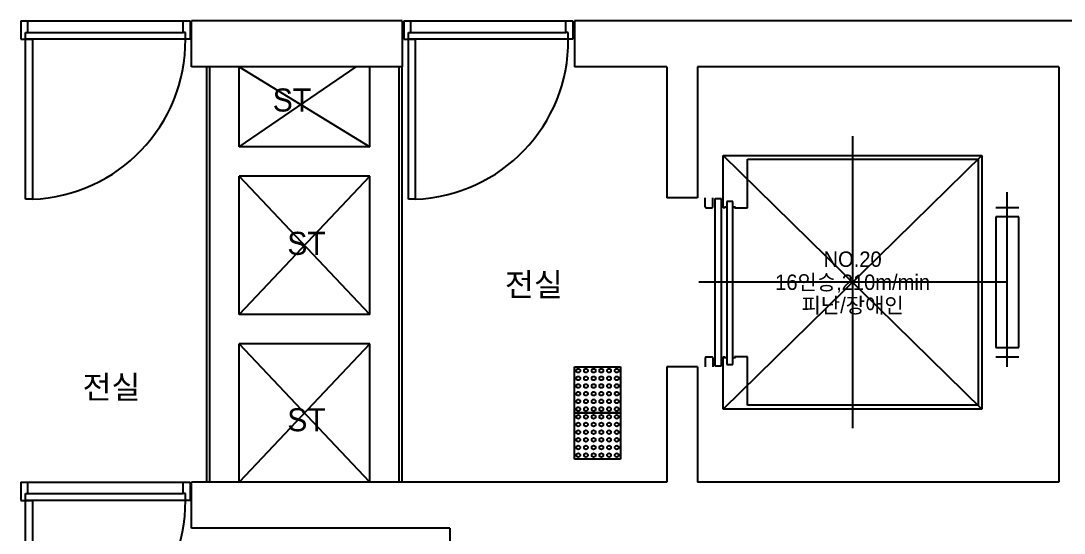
# Model space of a CAD drawing. Header units: millimetres. Extents: x 968909 to 1007504, y 395965 to 423289.
# Drawn here: x 975326 to 982111, y 405577 to 408909 of the extents above; entities that cross this region are included whole.
import ezdxf
from ezdxf.enums import TextEntityAlignment as Align

# ---------------------------------------------------------------- set-up
doc = ezdxf.new("R2010")
doc.units = ezdxf.units.MM
doc.header["$LTSCALE"] = 100
doc.layers.add('l4', color=4, linetype='Continuous')
doc.styles.add('돋음', font='Dotum.ttf')

msp = doc.modelspace()

# ---------------------------------------------------------------- linework, layer by layer
at = {"layer": 'l4'}
for p, q in [((975326.3, 408908.7, 0), (975326.3, 408788.7, 0)), ((975326.3, 408908.7, 0), (975371.3, 408908.7, 0)), ((975371.3, 408908.7, 0), (976381.3, 408908.7, 0)), ((975371.3, 408833.7, 0), (975371.3, 408908.7, 0)), ((976381.3, 408833.7, 0), (976381.3, 408908.7, 0)), ((976381.3, 408908.7, 0), (976426.3, 408908.7, 0)), ((976426.3, 408908.7, 0), (976426.3, 408788.7, 0)), ((976436.3, 408608.7, 54985.4), (976436.3, 408908.7, 54985.4)), ((977806.3, 408908.7, 54985.4), (976436.3, 408908.7, 54985.4)), ((977806.3, 408908.7, 54985.4), (977806.3, 408608.7, 54985.4)), ((977816.3, 408908.7, 0), (977816.3, 408788.7, 0)), ((977816.3, 408908.7, 0), (977861.3, 408908.7, 0)), ((977861.3, 408908.7, 0), (978871.3, 408908.7, 0)), ((977861.3, 408833.7, 0), (977861.3, 408908.7, 0)), ((978871.3, 408833.7, 0), (978871.3, 408908.7, 0)), ((978871.3, 408908.7, 0), (978916.3, 408908.7, 0)), ((978916.3, 408908.7, 0), (978916.3, 408788.7, 0)), ((982726.3, 408908.7, 54985.4), (978926.3, 408908.7, 54985.4)), ((978926.3, 408908.7, 54985.4), (978926.3, 408608.7, 54985.4)), ((975326.3, 408788.7, 0), (975356.3, 408788.7, 0)), ((975356.3, 408833.7, 0), (975371.3, 408833.7, 0)), ((975356.3, 408788.7, 0), (975356.3, 408833.7, 0)), ((976396.3, 408788.7, 0), (975356.3, 408788.7, 0)), ((975356.3, 408788.7, 0), (975401.3, 408788.7, 0)), ((975356.3, 407748.7, 0), (975356.3, 408788.7, 0)), ((975371.3, 408833.7, 0), (976381.3, 408833.7, 0)), ((975401.3, 408788.7, 0), (975401.3, 407748.7, 0)), ((976396.3, 408833.7, 0), (976381.3, 408833.7, 0)), ((976396.3, 408788.7, 0), (976396.3, 408833.7, 0)), ((976426.3, 408788.7, 0), (976396.3, 408788.7, 0)), ((977816.3, 408788.7, 0), (977846.3, 408788.7, 0)), ((977846.3, 408833.7, 0), (977861.3, 408833.7, 0)), ((977846.3, 408788.7, 0), (977846.3, 408833.7, 0)), ((978886.3, 408788.7, 0), (977846.3, 408788.7, 0)), ((977846.3, 408788.7, 0), (977891.3, 408788.7, 0)), ((977846.3, 407748.7, 0), (977846.3, 408788.7, 0)), ((977861.3, 408833.7, 0), (978871.3, 408833.7, 0)), ((977891.3, 408788.7, 0), (977891.3, 407748.7, 0)), ((978886.3, 408833.7, 0), (978871.3, 408833.7, 0)), ((978886.3, 408788.7, 0), (978886.3, 408833.7, 0)), ((978916.3, 408788.7, 0), (978886.3, 408788.7, 0)), ((977806.3, 408608.7, 54985.4), (976436.3, 408608.7, 54985.4)), ((976536.3, 405908.7, 0), (976536.3, 408608.7, 0)), ((976556.3, 405908.7, 0), (976556.3, 408608.7, 0)), ((976746.3, 408088.7, 0), (976746.3, 408608.7, 0)), ((976746.3, 408088.7, 0), (977506.3, 408608.7, 0)), ((976746.3, 408608.7, 0), (977596.3, 408088.7, 0)), ((977596.3, 408088.7, 0), (977596.3, 408608.7, 0)), ((977786.3, 405908.7, 0), (977786.3, 408608.7, 0)), ((977806.3, 405908.7, 0), (977806.3, 408608.7, 0)), ((979526.3, 408608.7, 54985.4), (978926.3, 408608.7, 54985.4)), ((979526.3, 408608.7, 54985.4), (979526.3, 407758.7, 54985.4)), ((982076.3, 408608.7, 54985.4), (979726.3, 408608.7, 54985.4)), ((979726.3, 408608.7, 54985.4), (979726.3, 407758.7, 54985.4)), ((982076.3, 408608.7, 54985.4), (982076.3, 405908.7, 54985.4)), ((980735.3, 408158.7, 0), (980735.3, 406258.7, 0)), ((977596.3, 408088.7, 0), (976746.3, 408088.7, 0)), ((981576.3, 406383.7, 0), (979894.3, 408033.7, 0)), ((981576.3, 408033.7, 0), (979894.3, 406383.7, 0)), ((979894.3, 408033.7, 0), (981576.3, 408033.7, 0)), ((979894.3, 407693.7, 0), (979894.3, 408033.7, 0)), ((981576.3, 408033.7, 0), (981576.3, 406383.7, 0)), ((980051.3, 407693.7, 0), (980051.3, 408008.7, 0)), ((980051.3, 408008.7, 0), (981551.3, 408008.7, 0)), ((981551.3, 408008.7, 0), (981551.3, 406408.7, 0)), ((976746.3, 406998.7, 0), (976746.3, 407898.7, 0)), ((977596.3, 407898.7, 0), (976746.3, 407898.7, 0)), ((977596.3, 406998.7, 0), (976746.3, 407898.7, 0)), ((977596.3, 407898.7, 0), (976746.3, 406998.7, 0)), ((977596.3, 406998.7, 0), (977596.3, 407898.7, 0)), ((979726.3, 407758.7, 54985.4), (979526.3, 407758.7, 54985.4)), ((979776.3, 407698.7, 0), (979776.3, 407758.7, 0)), ((979826.3, 407698.7, 0), (979826.3, 407758.7, 0)), ((979841.3, 406663.7, 0), (979841.3, 407753.7, 0)), ((979841.3, 407753.7, 0), (979881.3, 407753.7, 0)), ((979881.3, 407753.7, 0), (979881.3, 406663.7, 0)), ((981741.3, 406658.7, 0), (981741.3, 407793.7, 0)), ((975401.3, 407748.7, 0), (975356.3, 407748.7, 0)), ((977891.3, 407748.7, 0), (977846.3, 407748.7, 0)), ((979781.3, 407693.7, 0), (979821.3, 407693.7, 0)), ((979906.3, 407693.7, 0), (979894.3, 407693.7, 0)), ((979906.3, 407703.7, 0), (979906.3, 407693.7, 0)), ((979956.3, 407733.7, 0), (979916.3, 407733.7, 0)), ((979916.3, 407733.7, 0), (979916.3, 406673.7, 0)), ((979956.3, 406673.7, 0), (979956.3, 407733.7, 0)), ((979966.3, 407703.7, 0), (979966.3, 407693.7, 0)), ((979966.3, 407693.7, 0), (980051.3, 407693.7, 0)), ((981816.3, 407693.7, 0), (981666.3, 407693.7, 0)), ((981816.3, 407633.7, 0), (981666.3, 407633.7, 0)), ((981666.3, 407633.7, 0), (981666.3, 406783.7, 0)), ((981816.3, 406783.7, 0), (981816.3, 407633.7, 0)), ((981735.3, 407208.7, 0), (979735.3, 407208.7, 0)), ((979881.3, 407208.7, 0), (979841.3, 407208.7, 0)), ((979956.3, 407208.7, 0), (979916.3, 407208.7, 0)), ((977596.3, 406998.7, 0), (976746.3, 406998.7, 0)), ((976746.3, 405908.7, 0), (976746.3, 406808.7, 0)), ((977596.3, 405908.7, 0), (976746.3, 406808.7, 0)), ((977596.3, 406808.7, 0), (976746.3, 405908.7, 0)), ((977596.3, 406808.7, 0), (976746.3, 406808.7, 0)), ((977596.3, 405908.7, 0), (977596.3, 406808.7, 0)), ((981666.3, 406783.7, 0), (981816.3, 406783.7, 0)), ((979776.3, 406718.7, 0), (979776.3, 406658.7, 0)), ((979781.3, 406723.7, 0), (979821.3, 406723.7, 0)), ((979826.3, 406718.7, 0), (979826.3, 406658.7, 0)), ((979894.3, 406383.7, 0), (979894.3, 406723.7, 0)), ((979894.3, 406723.7, 0), (979906.3, 406723.7, 0)), ((979906.3, 406723.7, 0), (979906.3, 406713.7, 0)), ((979906.3, 406713.7, 0), (979906.3, 406723.7, 0)), ((979916.3, 406673.7, 0), (979956.3, 406673.7, 0)), ((980051.3, 406723.7, 0), (979966.3, 406723.7, 0)), ((979966.3, 406723.7, 0), (979966.3, 406713.7, 0)), ((980051.3, 406408.7, 0), (980051.3, 406723.7, 0)), ((981666.3, 406723.7, 0), (981816.3, 406723.7, 0)), ((978926.3, 406358.7, 0), (978926.3, 406658.7, 0)), ((978926.3, 406658.7, 0), (979226.3, 406658.7, 0)), ((979226.3, 406658.7, 0), (979226.3, 406358.7, 0)), ((979526.3, 406658.7, 54985.4), (979526.3, 405908.7, 54985.4)), ((979726.3, 406658.7, 54985.4), (979526.3, 406658.7, 54985.4)), ((979726.3, 406658.7, 54985.4), (979726.3, 405908.7, 54985.4)), ((979881.3, 406663.7, 0), (979841.3, 406663.7, 0)), ((981551.3, 406408.7, 0), (980051.3, 406408.7, 0)), ((978926.3, 406058.7, 0), (978926.3, 406358.7, 0)), ((978926.3, 406358.7, 0), (979226.3, 406358.7, 0)), ((979226.3, 406358.7, 0), (978926.3, 406358.7, 0)), ((979226.3, 406358.7, 0), (979226.3, 406058.7, 0)), ((981576.3, 406383.7, 0), (979894.3, 406383.7, 0)), ((979226.3, 406058.7, 0), (978926.3, 406058.7, 0)), ((975326.3, 405908.7, 0), (975326.3, 405788.7, 0)), ((975326.3, 405908.7, 0), (975371.3, 405908.7, 0)), ((975371.3, 405908.7, 0), (976381.3, 405908.7, 0)), ((975371.3, 405833.7, 0), (975371.3, 405908.7, 0)), ((976381.3, 405833.7, 0), (976381.3, 405908.7, 0)), ((976381.3, 405908.7, 0), (976426.3, 405908.7, 0)), ((976426.3, 405908.7, 0), (976426.3, 405788.7, 0)), ((976436.3, 405608.7, 54985.4), (976436.3, 405908.7, 54985.4)), ((979526.3, 405908.7, 54985.4), (976436.3, 405908.7, 54985.4)), ((982076.3, 405908.7, 54985.4), (979726.3, 405908.7, 54985.4)), ((975326.3, 405788.7, 0), (975356.3, 405788.7, 0)), ((975356.3, 405833.7, 0), (975371.3, 405833.7, 0)), ((975356.3, 405788.7, 0), (975356.3, 405833.7, 0)), ((976396.3, 405788.7, 0), (975356.3, 405788.7, 0)), ((975356.3, 405788.7, 0), (975401.3, 405788.7, 0)), ((975356.3, 404748.7, 0), (975356.3, 405788.7, 0)), ((975371.3, 405833.7, 0), (976381.3, 405833.7, 0)), ((975401.3, 405788.7, 0), (975401.3, 404748.7, 0)), ((976396.3, 405833.7, 0), (976381.3, 405833.7, 0)), ((976396.3, 405788.7, 0), (976396.3, 405833.7, 0)), ((976426.3, 405788.7, 0), (976396.3, 405788.7, 0)), ((978116.3, 405608.7, 54985.4), (976436.3, 405608.7, 54985.4)), ((978116.3, 405608.7, 54985.4), (978116.3, 403942.8, 54985.4))]:
    msp.add_line(p, q, dxfattribs=at)
for centre in [(978951.3, 406633.7, 0), (979001.3, 406633.7, 0), (979051.3, 406633.7, 0), (979101.3, 406633.7, 0), (979151.3, 406633.7, 0), (979201.3, 406633.7, 0), (978951.3, 406583.7, 0), (978951.3, 406533.7, 0), (979001.3, 406583.7, 0), (979001.3, 406533.7, 0), (979051.3, 406583.7, 0), (979051.3, 406533.7, 0), (979101.3, 406583.7, 0), (979101.3, 406533.7, 0), (979151.3, 406583.7, 0), (979151.3, 406533.7, 0), (979201.3, 406583.7, 0), (979201.3, 406533.7, 0), (978951.3, 406483.7, 0), (979001.3, 406483.7, 0), (979051.3, 406483.7, 0), (979101.3, 406483.7, 0), (979151.3, 406483.7, 0), (979201.3, 406483.7, 0), (978951.3, 406433.7, 0), (978951.3, 406383.7, 0), (979001.3, 406433.7, 0), (979001.3, 406383.7, 0), (979051.3, 406433.7, 0), (979051.3, 406383.7, 0), (979101.3, 406433.7, 0), (979101.3, 406383.7, 0), (979151.3, 406433.7, 0), (979151.3, 406383.7, 0), (979201.3, 406433.7, 0), (979201.3, 406383.7, 0), (978951.3, 406333.7, 0), (979001.3, 406333.7, 0), (979051.3, 406333.7, 0), (979101.3, 406333.7, 0), (979151.3, 406333.7, 0), (979201.3, 406333.7, 0), (978951.3, 406283.7, 0), (979001.3, 406283.7, 0), (979051.3, 406283.7, 0), (979101.3, 406283.7, 0), (979151.3, 406283.7, 0), (979201.3, 406283.7, 0), (978951.3, 406233.7, 0), (978951.3, 406183.7, 0), (979001.3, 406233.7, 0), (979001.3, 406183.7, 0), (979051.3, 406233.7, 0), (979051.3, 406183.7, 0), (979101.3, 406233.7, 0), (979101.3, 406183.7, 0), (979151.3, 406233.7, 0), (979151.3, 406183.7, 0), (979201.3, 406233.7, 0), (979201.3, 406183.7, 0), (978951.3, 406133.7, 0), (979001.3, 406133.7, 0), (979051.3, 406133.7, 0), (979101.3, 406133.7, 0), (979151.3, 406133.7, 0), (979201.3, 406133.7, 0), (978951.3, 406083.7, 0), (979001.3, 406083.7, 0), (979051.3, 406083.7, 0), (979101.3, 406083.7, 0), (979151.3, 406083.7, 0), (979201.3, 406083.7, 0)]:
    msp.add_circle(centre, 12.5, dxfattribs=at)
for centre, radius, start, end in [((975362.1, 408782.2, 0), 1034.3, 272.17531, 0.35825), ((977852.1, 408782.2, 0), 1034.3, 272.17531, 0.35825), ((979781.3, 407698.7, 0), 5, 180, 270), ((979821.3, 407698.7, 0), 5, 270, 0), ((979781.3, 406718.7, 0), 5, 90, 180), ((979821.3, 406718.7, 0), 5, 0, 90), ((975362.1, 405782.2, 0), 1034.3, 272.17531, 0.35825)]:
    msp.add_arc(centre, radius, start, end, dxfattribs=at)

# ---------------------------------------------------------------- texts
at = {"layer": 'l4', "style": '돋음'}
for s, height, p in [('ST', 150, (977089.4, 408393.9, 0)), ('ST', 150, (977184.3, 407461.6, 0)), ('NO.20', 100, (980735.3, 407358.7, 0)), ('전실', 150, (978662.7, 407193.8, 0)), ('16인승,210m/min', 100, (980735.3, 407208.7, 0)), ('피난/장애인', 100, (980735.3, 407058.7, 0)), ('전실', 150, (975915.7, 406527.3, 0)), ('ST', 150, (977184.3, 406314.3, 0))]:
    msp.add_text(s, height=height, dxfattribs=at).set_placement(p, align=Align.MIDDLE_CENTER)

doc.saveas('drawing.dxf')
